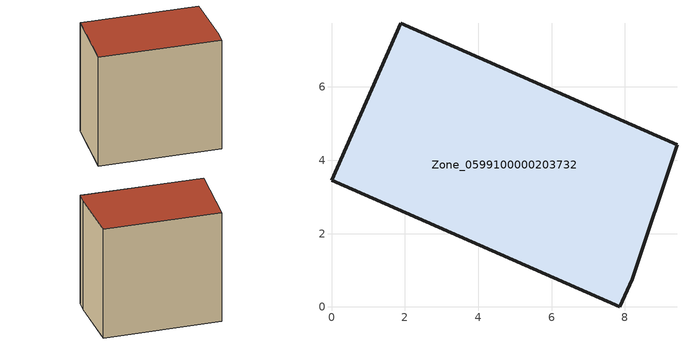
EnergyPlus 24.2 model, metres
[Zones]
Zone_0599100000203732
 floor ground (C_G): 9.42,4.42 8.19,0.76 7.86,0 0,3.46 1.88,7.74 z0
 wall outside (C_F): 9.42,4.42 1.88,7.74 0,3.46 7.86,0 8.19,0.76 9.42,4.42 z0:8.52
 roof outside (C_R): 8.19,0.76 9.42,4.42 1.88,7.74 0,3.46 7.86,0 z8.52
[BUILDING]
Pand.0599100000203732: North Axis=0; Terrain=City; Loads Convergence Tolerance Value=0.04; Temperature Convergence Tolerance Value=0.4; Solar Distribution=FullExterior; Maximum Number of Warmup Days=25; Minimum Number of Warmup Days=1
[Site:Location]
Rotterdam.The.Hague.AP_ZH_NLD Design_Conditions: Latitude=51.96; Longitude=4.45; Time Zone=1; Elevation=-4.5
[SITE:GROUNDTEMPERATURE:BUILDINGSURFACE]
18, 18, 18, 18, 18, 18, 18, 18, 18, 18, 18, 18
[MATERIAL] Thermal Absorptance=0.9; Solar Absorptance=0.7; Visible Absorptance=0.7
Name | Roughness | Thickness | Conductivity | Density | Specific Heat
G.TI.1946-1964 | MediumSmooth | 0.15 | 1 | 540 | 1210
F.TI.1946-1964 | Rough | 0.3 | 0.857143 | 1920 | 840
R.TI.1946-1964 | MediumRough | 0.2 | 0.277778 | 1500 | 1000
[CONSTRUCTION]
C_G: G.TI.1946-1964
C_F: F.TI.1946-1964
C_R: R.TI.1946-1964
[ZONE]
Zone_0599100000203732: Type=1; Multiplier=1; Ceiling Height=Autocalculate; Volume=Autocalculate; Floor Area=autocalculate; Part of Total Floor Area=Yes
[ZONEINFILTRATION:DESIGNFLOWRATE]
Infil_Zone_0599100000203732: Zone or ZoneList or Space or SpaceList=Zone_0599100000203732; Schedule=AlwaysOn; Design Flow Rate Calculation Method=Flow/Area; Flow Rate per Floor Area=0.003; Constant Term Coefficient=1; Temperature Term Coefficient=0; Velocity Term Coefficient=0; Velocity Squared Term Coefficient=0
[HVACTEMPLATE:ZONE:IDEALLOADSAIRSYSTEM]
Zone_0599100000203732: Maximum Heating Supply Air Temperature=50; Minimum Cooling Supply Air Temperature=13; Maximum Heating Supply Air Humidity Ratio=0.0156; Minimum Cooling Supply Air Humidity Ratio=0.0077; Heating Limit=NoLimit; Cooling Limit=NoLimit; Dehumidification Control Type=ConstantSensibleHeatRatio; Cooling Sensible Heat Ratio=0.7; Dehumidification Setpoint=60; Humidification Control Type=None; Humidification Setpoint=30; Outdoor Air Method=None; Outdoor Air Flow Rate per Person=0.00944; Outdoor Air Flow Rate per Zone Floor Area=0; Outdoor Air Flow Rate per Zone=0; Demand Controlled Ventilation Type=None; Outdoor Air Economizer Type=NoEconomizer; Heat Recovery Type=None; Sensible Heat Recovery Effectiveness=0.7; Latent Heat Recovery Effectiveness=0.65
[ZONECONTROL:THERMOSTAT]
ThermostatControl_Zone_0599100000203732: Zone or ZoneList=Zone_0599100000203732; Control Type Schedule=DualSetpointControlType; Control 1=Thermostat_Zone_0599100000203732; Temperature Difference Between Cutout And Setpoint=0
[THERMOSTATSETPOINT:DUALSETPOINT]
Thermostat_Zone_0599100000203732: Heating Setpoint Temperature Schedule=HeatingSetpoint_Zone_0599100000203732; Cooling Setpoint Temperature Schedule=CoolingSetpoint_Zone_0599100000203732
[SCHEDULE:COMPACT]
HeatingSetpoint_Zone_0599100000203732: Through: 12/31, For: AllDays, Until: 24:00, 21
CoolingSetpoint_Zone_0599100000203732: Through: 12/31, For: AllDays, Until: 24:00, 24
DualSetpointControlType: Through: 12/31, For: AllDays, Until: 24:00, 4
AlwaysOn: Through: 12/31, For: AllDays, Until: 24:00, 1
